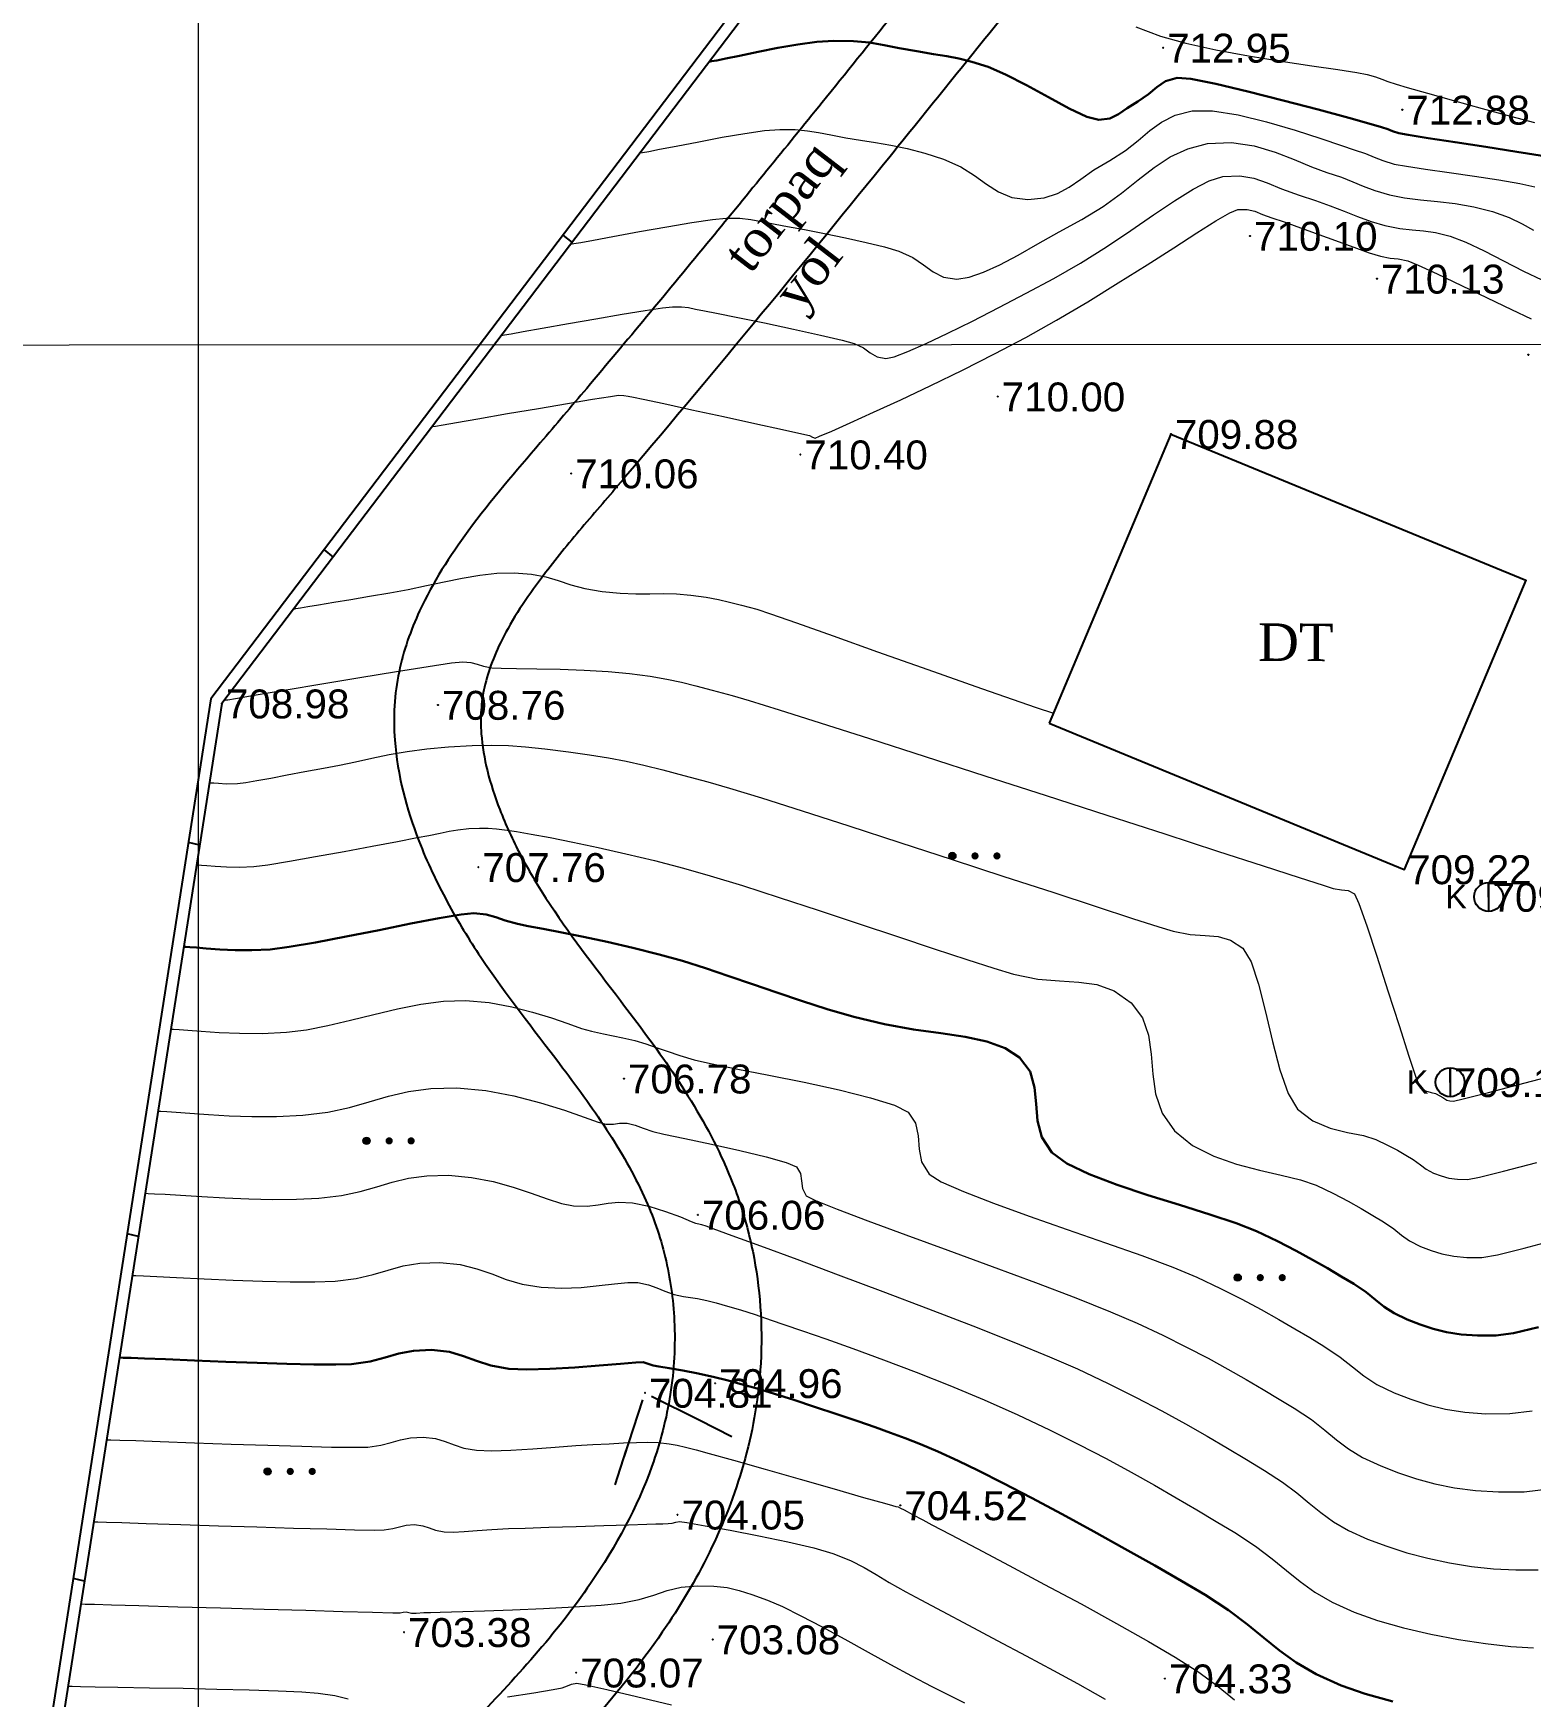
# Model space of a CAD drawing. Header units: feet. Extents: x 3381 to 1374491, y 675186 to 8751562.
# Drawn here: x 686476 to 686527.8, y 4375761.9 to 4375819.4 of the extents above; entities that cross this region are included whole.
import ezdxf
from ezdxf.enums import TextEntityAlignment as Align

# ---------------------------------------------------------------- set-up
doc = ezdxf.new("R2010")
doc.units = ezdxf.units.FT
doc.header["$MEASUREMENT"] = 0
doc.header["$PDMODE"] = 34
doc.header["$PDSIZE"] = 0.01
doc.layers.get('0').update_dxf_attribs({"linetype": 'CONTINUOUS'})
for name, color, linetype in [('0_Point_Height', 2, 'CONTINUOUS'), ('0_Point_Point', 7, 'CONTINUOUS'), ('col bitkisi', 7, 'CONTINUOUS'), ('Lep-Stolb', 7, 'CONTINUOUS'), ('polygon', 5, 'CONTINUOUS'), ('Yazilar', 7, 'CONTINUOUS')]:
    doc.layers.add(name, color=color, linetype=linetype)
for name, color, linetype, lineweight in [('ANA HORIZONTAL', 24, 'CONTINUOUS', 30), ('HORIZANTAL', 24, 'CONTINUOUS', 13), ('km setka', 170, 'CONTINUOUS', 15)]:
    doc.layers.add(name, color=color, linetype=linetype, lineweight=lineweight)
doc.styles.get("Standard").update_dxf_attribs({"font": 'arial.ttf', "height": 2.5})

msp = doc.modelspace()

# ---------------------------------------------------------------- hatches: boundary and pattern name
at = {"layer": 'col bitkisi', "ltscale": 1.5}
h = msp.add_hatch(color=256, dxfattribs=at)
edge = h.paths.add_edge_path()
edge.add_arc((686507.752, 4375790.974), 0.125, 0, 360)
h = msp.add_hatch(color=256, dxfattribs=at)
edge = h.paths.add_edge_path()
edge.add_arc((686508.535, 4375790.974), 0.125, 0, 360)
h = msp.add_hatch(color=256, dxfattribs=at)
edge = h.paths.add_edge_path()
edge.add_arc((686509.294, 4375790.974), 0.125, 0, 360)
h = msp.add_hatch(color=256, dxfattribs=at)
edge = h.paths.add_edge_path()
edge.add_arc((686487.487, 4375781.117), 0.125, 0, 360)
h = msp.add_hatch(color=256, dxfattribs=at)
edge = h.paths.add_edge_path()
edge.add_arc((686488.269, 4375781.117), 0.125, 0, 360)
h = msp.add_hatch(color=256, dxfattribs=at)
edge = h.paths.add_edge_path()
edge.add_arc((686489.028, 4375781.117), 0.125, 0, 360)
h = msp.add_hatch(color=256, dxfattribs=at)
edge = h.paths.add_edge_path()
edge.add_arc((686517.622, 4375776.386), 0.125, 0, 360)
h = msp.add_hatch(color=256, dxfattribs=at)
edge = h.paths.add_edge_path()
edge.add_arc((686518.404, 4375776.386), 0.125, 0, 360)
h = msp.add_hatch(color=256, dxfattribs=at)
edge = h.paths.add_edge_path()
edge.add_arc((686519.163, 4375776.386), 0.125, 0, 360)
h = msp.add_hatch(color=256, dxfattribs=at)
edge = h.paths.add_edge_path()
edge.add_arc((686484.065, 4375769.683), 0.125, 0, 360)
h = msp.add_hatch(color=256, dxfattribs=at)
edge = h.paths.add_edge_path()
edge.add_arc((686484.848, 4375769.683), 0.125, 0, 360)
h = msp.add_hatch(color=256, dxfattribs=at)
edge = h.paths.add_edge_path()
edge.add_arc((686485.607, 4375769.683), 0.125, 0, 360)

# ---------------------------------------------------------------- linework, layer by layer
at = {"linetype": 'Continuous'}
for p, q in [((686518.313, 4375844.106, 716.528), (686482.104, 4375796.406, 708.969)), ((686518.631, 4375843.864, 716.528), (686482.485, 4375796.246, 708.982)), ((686494.279, 4375812.444, -710.059), (686494.594, 4375812.197, -710.059)), ((686515.312, 4375805.567, 709.876), (686511.105, 4375795.566, 709.322)), ((686515.312, 4375805.567, 709.876), (686527.589, 4375800.511, 709.777)), ((686486.016, 4375801.558), (686486.331, 4375801.312)), ((686527.589, 4375800.511, 709.777), (686523.382, 4375790.51, 709.223)), ((686482.104, 4375796.406, 708.969), (686475.713, 4375755.568, 701.811)), ((686482.485, 4375796.246, 708.982), (686476.04, 4375755.076, 701.736)), ((686511.105, 4375795.566, 709.322), (686523.382, 4375790.51, 709.223)), ((686481.718, 4375791.345, -130.678), (686481.327, 4375791.44, -141.271)), ((686479.599, 4375777.81, -100.968), (686479.209, 4375777.906, -111.551)), ((686477.733, 4375765.886, -86.119), (686477.342, 4375765.981, -96.693))]:
    msp.add_line(p, q, dxfattribs=at)
for points, knots in [([(686536.973, 4375842.02), (686533.033, 4375838.257), (686532.504, 4375838.206), (686530.916, 4375838.047), (686529.852, 4375837.93), (686526.901, 4375837.523), (686525.023, 4375837.169), (686522.245, 4375836.291), (686521.294, 4375835.92), (686519.803, 4375835.183), (686519.244, 4375834.866), (686518.083, 4375834.111), (686517.495, 4375833.664), (686516.38, 4375832.715), (686515.851, 4375832.211), (686514.608, 4375830.94), (686513.918, 4375830.153), (686512.808, 4375828.835), (686512.374, 4375828.305), (686511.517, 4375827.259), (686511.092, 4375826.738), (686509.826, 4375825.183), (686508.993, 4375824.155), (686506.514, 4375821.087), (686504.887, 4375819.064), (686501.978, 4375815.469), (686500.701, 4375813.898), (686498.666, 4375811.42), (686497.924, 4375810.522), (686496.491, 4375808.801), (686495.802, 4375807.978), (686494.574, 4375806.524), (686494.04, 4375805.895), (686492.671, 4375804.294), (686491.797, 4375803.289), (686490.366, 4375801.347), (686489.779, 4375800.437), (686489.013, 4375798.784), (686488.765, 4375798.08), (686488.531, 4375796.958), (686488.477, 4375796.565), (686488.429, 4375795.771), (686488.434, 4375795.375), (686488.553, 4375793.775), (686488.869, 4375792.602), (686489.581, 4375790.758), (686489.917, 4375790.051), (686490.643, 4375788.715), (686491.034, 4375788.083), (686492.322, 4375786.161), (686493.27, 4375784.967), (686494.734, 4375783.033), (686495.285, 4375782.282), (686496.286, 4375780.751), (686496.733, 4375779.974), (686497.403, 4375778.504), (686497.645, 4375777.817), (686497.99, 4375776.381), (686498.095, 4375775.64), (686498.173, 4375774.043), (686498.126, 4375773.189), (686497.862, 4375771.509), (686497.646, 4375770.678), (686496.85, 4375768.444), (686496.118, 4375767.091), (686494.646, 4375764.944), (686493.992, 4375764.116), (686492.601, 4375762.508), (686491.862, 4375761.725), (686490.36, 4375760.173), (686489.599, 4375759.404), (686488.276, 4375758.019), (686487.712, 4375757.412), (686486.617, 4375756.159), (686486.089, 4375755.52), (686484.549, 4375753.573), (686483.584, 4375752.236), (686481.885, 4375749.772), (686481.137, 4375748.651), (686479.667, 4375746.382), (686478.949, 4375745.236), (686476.848, 4375741.761), (686475.521, 4375739.398), (686473.126, 4375734.709), (686472.046, 4375732.388), (686470.383, 4375728.364), (686469.746, 4375726.68), (686468.588, 4375723.274), (686468.066, 4375721.557), (686467.052, 4375717.929), (686466.57, 4375716.016), (686465.787, 4375712.724), (686465.471, 4375711.346), (686464.858, 4375708.582), (686464.563, 4375707.194), (686464.138, 4375705.021), (686463.993, 4375704.246), (686463.754, 4375702.846), (686463.659, 4375702.227), (686463.419, 4375700.263), (686463.343, 4375698.919), (686463.346, 4375695.903), (686463.467, 4375694.231), (686463.907, 4375690.939), (686464.223, 4375689.32), (686464.863, 4375686.604), (686465.157, 4375685.496), (686465.722, 4375683.498), (686465.988, 4375682.605), (686466.481, 4375680.991), (686466.707, 4375680.261), (686467.202, 4375678.787), (686467.472, 4375678.047), (686467.927, 4375676.956), (686468.084, 4375676.603), (686468.587, 4375675.549), (686468.948, 4375674.888), (686469.629, 4375673.618), (686469.949, 4375673.009), (686470.347, 4375672.107), (686470.468, 4375671.803), (686470.655, 4375671.249), (686470.726, 4375671.002), (686470.849, 4375670.478), (686470.901, 4375670.205), (686471.035, 4375669.369), (686471.097, 4375668.778), (686468.912, 4375664.364)], [0, 0, 0, 0, 1.504182, 1.504182, 4.512547, 4.512547, 9.897023, 9.897023, 12.795834, 12.795834, 14.604059, 14.604059, 16.662244, 16.662244, 18.72043, 18.72043, 21.69221, 21.69221, 23.690537, 23.690537, 25.688865, 25.688865, 29.68552, 29.68552, 37.678831, 37.678831, 43.858623, 43.858623, 47.338723, 47.338723, 50.479181, 50.479181, 52.843093, 52.843093, 56.452422, 56.452422, 59.343353, 59.343353, 61.301717, 61.301717, 62.310714, 62.310714, 63.319712, 63.319712, 66.426739, 66.426739, 68.50177, 68.50177, 70.576802, 70.576802, 75.092259, 75.092259, 77.984383, 77.984383, 80.876507, 80.876507, 83.368148, 83.368148, 85.859789, 85.859789, 88.693846, 88.693846, 91.527902, 91.527902, 96.504404, 96.504404, 99.813748, 99.813748, 103.123092, 103.123092, 106.359907, 106.359907, 108.778682, 108.778682, 111.197456, 111.197456, 116.035005, 116.035005, 120.025858, 120.025858, 124.016711, 124.016711, 131.998417, 131.998417, 139.538843, 139.538843, 144.840516, 144.840516, 150.142189, 150.142189, 155.992549, 155.992549, 160.212599, 160.212599, 164.43265, 164.43265, 166.77754, 166.77754, 168.584028, 168.584028, 172.423705, 172.423705, 177.221179, 177.221179, 182.018653, 182.018653, 185.384546, 185.384546, 188.140377, 188.140377, 190.397291, 190.397291, 192.654204, 192.654204, 193.73589, 193.73589, 195.899262, 195.899262, 198.062634, 198.062634, 199.190084, 199.190084, 200.13488, 200.13488, 201.079676, 201.079676, 202.923933, 202.923933, 202.923933, 202.923933]), ([(686540.876, 4375835.55), (686533.314, 4375835.27), (686532.784, 4375835.219), (686531.207, 4375835.061), (686530.17, 4375834.946), (686527.369, 4375834.558), (686525.661, 4375834.227), (686523.244, 4375833.459), (686522.436, 4375833.14), (686521.186, 4375832.518), (686520.718, 4375832.25), (686519.569, 4375831.492), (686518.898, 4375830.946), (686517.588, 4375829.722), (686516.951, 4375829.046), (686515.687, 4375827.611), (686515.061, 4375826.851), (686512.914, 4375824.23), (686511.435, 4375822.404), (686508.507, 4375818.779), (686507.058, 4375816.979), (686502.671, 4375811.556), (686499.694, 4375807.914), (686495.975, 4375803.541), (686495.491, 4375802.979), (686494.549, 4375801.869), (686494.093, 4375801.319), (686493.106, 4375800.03), (686492.609, 4375799.295), (686491.922, 4375797.976), (686491.695, 4375797.39), (686491.507, 4375796.55), (686491.468, 4375796.29), (686491.432, 4375795.761), (686491.434, 4375795.485), (686491.518, 4375794.375), (686491.748, 4375793.473), (686492.299, 4375792.047), (686492.544, 4375791.518), (686493.082, 4375790.498), (686493.376, 4375790.003), (686494.459, 4375788.323), (686495.352, 4375787.177), (686496.87, 4375785.185), (686497.483, 4375784.37), (686498.653, 4375782.634), (686499.208, 4375781.716), (686499.955, 4375780.162), (686500.201, 4375779.567), (686500.611, 4375778.332), (686500.772, 4375777.701), (686501.129, 4375775.787), (686501.199, 4375774.481), (686501.028, 4375772.08), (686500.827, 4375770.986), (686500.225, 4375768.875), (686499.824, 4375767.856), (686498.87, 4375765.917), (686498.318, 4375764.996), (686496.938, 4375762.981), (686496.074, 4375761.916), (686494.29, 4375759.91), (686493.369, 4375758.965), (686491.703, 4375757.258), (686490.953, 4375756.492), (686489.777, 4375755.217), (686489.332, 4375754.713), (686488.46, 4375753.678), (686488.034, 4375753.149), (686486.779, 4375751.533), (686485.975, 4375750.416), (686484.448, 4375748.207), (686483.721, 4375747.12), (686482.3, 4375744.931), (686481.605, 4375743.826), (686479.576, 4375740.483), (686478.296, 4375738.215), (686475.919, 4375733.599), (686474.822, 4375731.252), (686473.168, 4375727.249), (686472.552, 4375725.615), (686471.429, 4375722.307), (686470.92, 4375720.63), (686469.923, 4375717.048), (686469.443, 4375715.138), (686468.672, 4375711.885), (686468.366, 4375710.545), (686467.774, 4375707.872), (686467.491, 4375706.537), (686467.076, 4375704.411), (686466.927, 4375703.616), (686466.694, 4375702.228), (686466.605, 4375701.631), (686466.467, 4375700.437), (686466.418, 4375699.837), (686466.323, 4375698.028), (686466.332, 4375696.813), (686466.521, 4375693.68), (686466.802, 4375691.771), (686467.592, 4375687.964), (686468.099, 4375686.065), (686468.845, 4375683.524), (686469.039, 4375682.883), (686469.432, 4375681.605), (686469.629, 4375680.976), (686470.024, 4375679.814), (686470.219, 4375679.277), (686470.571, 4375678.404), (686470.719, 4375678.059), (686471.001, 4375677.452), (686471.132, 4375677.186), (686471.412, 4375676.642), (686471.559, 4375676.367), (686472.01, 4375675.526), (686472.325, 4375674.947), (686472.85, 4375673.875), (686473.067, 4375673.395), (686473.387, 4375672.552), (686473.504, 4375672.199), (686473.701, 4375671.48), (686473.779, 4375671.123), (686473.974, 4375670.064), (686474.05, 4375669.376), (686474.129, 4375668.634), (686474.137, 4375668.553), (686475.871, 4375664.241)], [0, 0, 0, 0, 1.519576, 1.519576, 4.558728, 4.558728, 9.930594, 9.930594, 12.837598, 12.837598, 14.698947, 14.698947, 17.596272, 17.596272, 20.493598, 20.493598, 23.430765, 23.430765, 30.540606, 30.540606, 37.650448, 37.650448, 51.870131, 51.870131, 53.943342, 53.943342, 56.016553, 56.016553, 58.839775, 58.839775, 61.186701, 61.186701, 62.257023, 62.257023, 63.327345, 63.327345, 66.426341, 66.426341, 68.26825, 68.26825, 70.110159, 70.110159, 74.62153, 74.62153, 77.595, 77.595, 80.568471, 80.568471, 82.304355, 82.304355, 84.04024, 84.04024, 87.512009, 87.512009, 90.504027, 90.504027, 93.496045, 93.496045, 96.488063, 96.488063, 100.372173, 100.372173, 104.256283, 104.256283, 107.517701, 107.517701, 109.618427, 109.618427, 111.719153, 111.719153, 115.920605, 115.920605, 119.858792, 119.858792, 123.796978, 123.796978, 131.673352, 131.673352, 139.553481, 139.553481, 144.894421, 144.894421, 150.235361, 150.235361, 156.190392, 156.190392, 160.321983, 160.321983, 164.453574, 164.453574, 166.899961, 166.899961, 168.797126, 168.797126, 170.694291, 170.694291, 174.488621, 174.488621, 180.488906, 180.488906, 186.48919, 186.48919, 188.508696, 188.508696, 190.528201, 190.528201, 192.322947, 192.322947, 193.52533, 193.52533, 194.478712, 194.478712, 195.432094, 195.432094, 197.338858, 197.338858, 198.784376, 198.784376, 199.759029, 199.759029, 200.733681, 200.733681, 202.682985, 202.682985, 202.923933, 202.923933, 202.923933, 202.923933])]:
    msp.add_open_spline(points, degree=3, knots=knots, dxfattribs=at)
at = {"layer": '0_Point_Point'}
for p in [(686515.045, 4375818.93, 712.954), (686523.317, 4375816.786, 712.882), (686518.051, 4375812.421, 710.101), (686522.441, 4375810.94, 710.135), (686527.679, 4375808.313, 710.075), (686509.323, 4375806.865, 710), (686515.312, 4375805.567, 709.876), (686502.495, 4375804.86, 710.397), (686494.565, 4375804.205, 710.059), (686527.589, 4375800.511, 709.777), (686482.485, 4375796.246, 708.982), (686489.958, 4375796.198, 708.757), (686491.355, 4375790.586, 707.764), (686523.382, 4375790.51, 709.223), (686526.301, 4375789.557, 709.337), (686496.394, 4375783.271, 706.78), (686524.97, 4375783.146, 709.122), (686498.95, 4375778.559, 706.059), (686499.546, 4375772.734, 704.96), (686497.121, 4375772.401, 704.808), (686498.244, 4375768.187, 704.053), (686505.95, 4375768.51, 704.516), (686488.785, 4375764.123, 703.384), (686499.463, 4375763.87, 703.081), (686494.74, 4375762.723, 703.067), (686515.106, 4375762.519, 704.327)]:
    msp.add_point(p, dxfattribs=at)
at = {"layer": 'ANA HORIZONTAL', "color": 16, "lineweight": 30, "elevation": 712.5}
msp.add_lwpolyline([(686499.337, 4375818.446), (686499.422, 4375818.461), (686499.607, 4375818.495), (686499.918, 4375818.557), (686500.387, 4375818.655), (686501.035, 4375818.79), (686501.718, 4375818.925), (686502.404, 4375819.043), (686503.058, 4375819.13), (686503.647, 4375819.17), (686504.327, 4375819.161), (686504.888, 4375819.109), (686505.395, 4375819.025), (686505.916, 4375818.921), (686506.517, 4375818.808), (686507.097, 4375818.714), (686507.56, 4375818.641), (686507.98, 4375818.562), (686508.43, 4375818.447), (686508.986, 4375818.27), (686509.594, 4375818.009), (686510.314, 4375817.633), (686511.072, 4375817.216), (686511.792, 4375816.828), (686512.399, 4375816.543), (686512.817, 4375816.432), (686513.198, 4375816.488), (686513.497, 4375816.636), (686513.793, 4375816.843), (686514.166, 4375817.076), (686514.534, 4375817.322), (686514.822, 4375817.566), (686515.122, 4375817.769), (686515.524, 4375817.894), (686516.001, 4375817.853), (686516.862, 4375817.681), (686517.972, 4375817.419), (686519.199, 4375817.108), (686520.408, 4375816.789), (686521.465, 4375816.501), (686522.239, 4375816.287), (686522.594, 4375816.187), (686522.81, 4375816.111), (686522.978, 4375816.042), (686523.196, 4375815.973), (686523.52, 4375815.916), (686524.208, 4375815.807), (686525.143, 4375815.662), (686526.205, 4375815.498), (686527.276, 4375815.331), (686528.238, 4375815.176)], dxfattribs=at)
at = {"layer": 'ANA HORIZONTAL', "color": 32, "lineweight": 30}
for points, elevation in [([(686481.167, 4375787.826), (686481.235, 4375787.824), (686481.376, 4375787.816), (686481.606, 4375787.801), (686481.944, 4375787.774), (686482.415, 4375787.741), (686482.942, 4375787.716), (686483.521, 4375787.713), (686484.153, 4375787.742), (686484.806, 4375787.825), (686485.715, 4375787.981), (686486.784, 4375788.186), (686487.918, 4375788.411), (686489.022, 4375788.631), (686490, 4375788.819), (686490.758, 4375788.948), (686491.201, 4375788.991), (686491.626, 4375788.946), (686491.955, 4375788.857), (686492.284, 4375788.743), (686492.707, 4375788.624), (686493.078, 4375788.547), (686493.597, 4375788.448), (686494.242, 4375788.325), (686494.989, 4375788.177), (686495.815, 4375788.002), (686496.696, 4375787.8), (686497.609, 4375787.569), (686498.412, 4375787.34), (686499.214, 4375787.088), (686500.021, 4375786.819), (686500.84, 4375786.538), (686501.675, 4375786.251), (686502.535, 4375785.962), (686503.424, 4375785.678), (686504.348, 4375785.405), (686505.407, 4375785.151), (686506.412, 4375784.975), (686507.347, 4375784.841), (686508.198, 4375784.713), (686508.947, 4375784.555), (686509.579, 4375784.33), (686510.078, 4375784.002), (686510.439, 4375783.512), (686510.594, 4375782.969), (686510.646, 4375782.395), (686510.695, 4375781.813), (686510.843, 4375781.246), (686511.192, 4375780.717), (686511.71, 4375780.34), (686512.489, 4375779.967), (686513.451, 4375779.6), (686514.517, 4375779.244), (686515.611, 4375778.901), (686516.653, 4375778.576), (686517.566, 4375778.272), (686518.273, 4375777.992), (686518.997, 4375777.646), (686519.64, 4375777.317), (686520.213, 4375777.005), (686520.728, 4375776.71), (686521.198, 4375776.431), (686521.634, 4375776.169), (686522.065, 4375775.879), (686522.393, 4375775.618), (686522.69, 4375775.378), (686523.03, 4375775.153), (686523.486, 4375774.934), (686523.931, 4375774.765), (686524.38, 4375774.62), (686524.849, 4375774.504), (686525.356, 4375774.423), (686525.918, 4375774.381), (686526.552, 4375774.383), (686527.159, 4375774.47), (686528.027, 4375774.675)], 707.5), ([(686478.944, 4375773.621), (686479.067, 4375773.618), (686479.341, 4375773.609), (686479.811, 4375773.591), (686480.532, 4375773.562), (686481.54, 4375773.521), (686482.615, 4375773.477), (686483.698, 4375773.436), (686484.732, 4375773.403), (686485.66, 4375773.382), (686486.424, 4375773.378), (686486.967, 4375773.396), (686487.615, 4375773.486), (686488.131, 4375773.619), (686488.6, 4375773.757), (686489.106, 4375773.859), (686489.734, 4375773.887), (686490.355, 4375773.815), (686490.844, 4375773.674), (686491.29, 4375773.503), (686491.781, 4375773.343), (686492.406, 4375773.235), (686493.034, 4375773.212), (686493.825, 4375773.233), (686494.689, 4375773.282), (686495.534, 4375773.344), (686496.27, 4375773.404), (686496.806, 4375773.448), (686497.051, 4375773.46), (686497.227, 4375773.41), (686497.402, 4375773.346), (686497.595, 4375773.311), (686497.95, 4375773.254), (686498.422, 4375773.174), (686498.962, 4375773.072), (686499.525, 4375772.946), (686499.955, 4375772.837), (686500.446, 4375772.703), (686500.996, 4375772.546), (686501.604, 4375772.363), (686502.268, 4375772.156), (686502.985, 4375771.922), (686503.755, 4375771.662), (686504.476, 4375771.416), (686505.081, 4375771.209), (686505.615, 4375771.022), (686506.123, 4375770.833), (686506.651, 4375770.621), (686507.245, 4375770.367), (686507.949, 4375770.048), (686508.648, 4375769.712), (686509.509, 4375769.276), (686510.49, 4375768.764), (686511.548, 4375768.199), (686512.64, 4375767.605), (686513.723, 4375767.006), (686514.755, 4375766.425), (686515.692, 4375765.887), (686516.491, 4375765.414), (686517.309, 4375764.881), (686517.965, 4375764.387), (686518.528, 4375763.925), (686519.065, 4375763.49), (686519.644, 4375763.075), (686520.332, 4375762.673), (686521.199, 4375762.278), (686522.033, 4375761.986), (686522.984, 4375761.726)], 705)]:
    msp.add_lwpolyline(points, dxfattribs=dict(at, elevation=elevation))
at = {"layer": 'col bitkisi', "lineweight": 13, "ltscale": 1.5}
for centre in [(686507.752, 4375790.974), (686487.487, 4375781.117), (686517.622, 4375776.386), (686484.065, 4375769.683)]:
    msp.add_circle(centre, 0.125, dxfattribs=at)
at = {"layer": 'HORIZANTAL', "color": 16, "linetype": 'Continuous', "lineweight": 20, "elevation": 713}
msp.add_lwpolyline([(686514.096, 4375819.653), (686514.952, 4375819.337), (686515.83, 4375819.092), (686516.871, 4375818.863), (686517.997, 4375818.654), (686519.126, 4375818.467), (686520.181, 4375818.305), (686521.081, 4375818.173), (686521.748, 4375818.073), (686522.101, 4375818.01), (686522.386, 4375817.925), (686522.604, 4375817.845), (686522.821, 4375817.762), (686523.103, 4375817.667), (686523.489, 4375817.554), (686524.189, 4375817.355), (686525.09, 4375817.102), (686526.082, 4375816.827), (686527.054, 4375816.564), (686527.894, 4375816.344)], dxfattribs=at)
at = {"layer": 'HORIZANTAL', "color": 32, "linetype": 'Continuous', "lineweight": 13}
for points, elevation in [([(686496.942, 4375815.291), (686497.038, 4375815.307), (686497.253, 4375815.346), (686497.626, 4375815.417), (686498.196, 4375815.528), (686498.982, 4375815.681), (686499.794, 4375815.833), (686500.572, 4375815.966), (686501.256, 4375816.063), (686501.786, 4375816.105), (686502.315, 4375816.099), (686502.737, 4375816.062), (686503.122, 4375815.999), (686503.542, 4375815.915), (686504.069, 4375815.817), (686504.574, 4375815.735), (686505.09, 4375815.653), (686505.626, 4375815.559), (686506.191, 4375815.441), (686506.794, 4375815.286), (686507.443, 4375815.082), (686508.041, 4375814.817), (686508.521, 4375814.513), (686508.938, 4375814.208), (686509.347, 4375813.942), (686509.804, 4375813.753), (686510.363, 4375813.681), (686510.925, 4375813.735), (686511.385, 4375813.884), (686511.792, 4375814.109), (686512.197, 4375814.389), (686512.649, 4375814.704), (686513.198, 4375815.034), (686513.741, 4375815.376), (686514.182, 4375815.727), (686514.577, 4375816.063), (686514.982, 4375816.362), (686515.455, 4375816.6), (686516.051, 4375816.754), (686516.754, 4375816.754), (686517.642, 4375816.609), (686518.624, 4375816.368), (686519.607, 4375816.078), (686520.5, 4375815.788), (686521.211, 4375815.546), (686521.647, 4375815.402), (686522.04, 4375815.269), (686522.34, 4375815.146), (686522.641, 4375815.028), (686523.036, 4375814.909), (686523.458, 4375814.829), (686524.12, 4375814.729), (686524.935, 4375814.615), (686525.81, 4375814.492), (686526.655, 4375814.365), (686527.382, 4375814.238), (686527.898, 4375814.116)], 712), ([(686494.547, 4375812.136), (686494.655, 4375812.154), (686494.9, 4375812.197), (686495.334, 4375812.276), (686496.004, 4375812.4), (686496.929, 4375812.571), (686497.87, 4375812.74), (686498.741, 4375812.889), (686499.455, 4375812.995), (686499.926, 4375813.039), (686500.403, 4375813.031), (686500.775, 4375812.986), (686501.147, 4375812.915), (686501.621, 4375812.826), (686502.044, 4375812.751), (686502.633, 4375812.641), (686503.326, 4375812.506), (686504.06, 4375812.354), (686504.775, 4375812.196), (686505.409, 4375812.039), (686505.9, 4375811.894), (686506.38, 4375811.671), (686506.751, 4375811.417), (686507.084, 4375811.177), (686507.447, 4375810.999), (686507.909, 4375810.93), (686508.331, 4375810.991), (686508.829, 4375811.162), (686509.396, 4375811.424), (686510.025, 4375811.757), (686510.711, 4375812.143), (686511.448, 4375812.56), (686512.229, 4375812.992), (686512.968, 4375813.44), (686513.607, 4375813.905), (686514.183, 4375814.362), (686514.732, 4375814.787), (686515.289, 4375815.153), (686515.893, 4375815.437), (686516.577, 4375815.613), (686517.413, 4375815.651), (686518.194, 4375815.537), (686518.917, 4375815.324), (686519.578, 4375815.064), (686520.174, 4375814.811), (686520.701, 4375814.617), (686521.209, 4375814.449), (686521.606, 4375814.292), (686521.966, 4375814.143), (686522.365, 4375813.995), (686522.877, 4375813.845), (686523.393, 4375813.742), (686523.948, 4375813.672), (686524.535, 4375813.611), (686525.15, 4375813.538), (686525.785, 4375813.43), (686526.435, 4375813.265), (686527.009, 4375813.057), (686527.461, 4375812.84), (686527.851, 4375812.618)], 711.5), ([(686492.152, 4375808.981), (686492.256, 4375808.998), (686492.492, 4375809.039), (686492.91, 4375809.112), (686493.561, 4375809.227), (686494.471, 4375809.389), (686495.418, 4375809.556), (686496.326, 4375809.713), (686497.12, 4375809.846), (686497.725, 4375809.938), (686498.066, 4375809.974), (686498.377, 4375809.968), (686498.62, 4375809.94), (686498.863, 4375809.893), (686499.173, 4375809.835), (686499.587, 4375809.755), (686500.325, 4375809.605), (686501.258, 4375809.41), (686502.256, 4375809.197), (686503.192, 4375808.991), (686503.935, 4375808.819), (686504.356, 4375808.705), (686504.674, 4375808.549), (686504.913, 4375808.377), (686505.149, 4375808.236), (686505.455, 4375808.178), (686505.742, 4375808.242), (686506.215, 4375808.421), (686506.844, 4375808.698), (686507.599, 4375809.057), (686508.448, 4375809.478), (686509.362, 4375809.946), (686510.31, 4375810.442), (686511.261, 4375810.95), (686512.187, 4375811.482), (686513.078, 4375812.047), (686513.922, 4375812.614), (686514.709, 4375813.154), (686515.431, 4375813.639), (686516.078, 4375814.04), (686516.639, 4375814.327), (686517.104, 4375814.472), (686517.693, 4375814.504), (686518.181, 4375814.42), (686518.639, 4375814.255), (686519.14, 4375814.047), (686519.754, 4375813.832), (686520.308, 4375813.652), (686520.82, 4375813.463), (686521.303, 4375813.272), (686521.772, 4375813.089), (686522.238, 4375812.922), (686522.717, 4375812.781), (686523.235, 4375812.675), (686523.657, 4375812.628), (686524.046, 4375812.598), (686524.463, 4375812.541), (686524.972, 4375812.413), (686525.512, 4375812.205), (686526.143, 4375811.905), (686526.821, 4375811.558), (686527.504, 4375811.207), (686528.147, 4375810.897)], 711), ([(686489.757, 4375805.825), (686489.87, 4375805.844), (686490.132, 4375805.889), (686490.601, 4375805.969), (686491.336, 4375806.095), (686492.366, 4375806.273), (686493.432, 4375806.456), (686494.442, 4375806.627), (686495.303, 4375806.771), (686495.922, 4375806.871), (686496.206, 4375806.909), (686496.392, 4375806.903), (686496.54, 4375806.879), (686496.725, 4375806.843), (686497.05, 4375806.776), (686497.765, 4375806.622), (686498.737, 4375806.411), (686499.834, 4375806.173), (686500.923, 4375805.935), (686501.871, 4375805.727), (686502.546, 4375805.578), (686502.813, 4375805.517), (686502.908, 4375805.465), (686503.001, 4375805.427), (686503.161, 4375805.49), (686503.579, 4375805.67), (686504.213, 4375805.952), (686505.024, 4375806.319), (686505.971, 4375806.757), (686507.011, 4375807.25), (686508.106, 4375807.783), (686509.213, 4375808.341), (686510.292, 4375808.907), (686511.358, 4375809.504), (686512.434, 4375810.142), (686513.488, 4375810.793), (686514.489, 4375811.426), (686515.407, 4375812.015), (686516.211, 4375812.528), (686516.87, 4375812.938), (686517.354, 4375813.216), (686517.631, 4375813.332), (686517.95, 4375813.341), (686518.21, 4375813.275), (686518.475, 4375813.167), (686518.807, 4375813.047), (686519.235, 4375812.903), (686519.916, 4375812.658), (686520.72, 4375812.365), (686521.516, 4375812.075), (686522.172, 4375811.842), (686522.558, 4375811.717), (686522.898, 4375811.657), (686523.174, 4375811.634), (686523.509, 4375811.562), (686523.87, 4375811.411), (686524.526, 4375811.105), (686525.361, 4375810.706), (686526.257, 4375810.275), (686527.099, 4375809.872), (686527.77, 4375809.559)], 710.5), ([(686484.967, 4375799.515), (686485.042, 4375799.528), (686485.2, 4375799.554), (686485.455, 4375799.597), (686485.83, 4375799.661), (686486.354, 4375799.75), (686486.94, 4375799.849), (686487.587, 4375799.957), (686488.296, 4375800.074), (686488.928, 4375800.191), (686489.555, 4375800.324), (686490.177, 4375800.46), (686490.793, 4375800.585), (686491.4, 4375800.687), (686491.999, 4375800.752), (686492.588, 4375800.767), (686493.193, 4375800.72), (686493.684, 4375800.623), (686494.119, 4375800.496), (686494.552, 4375800.357), (686495.04, 4375800.227), (686495.638, 4375800.123), (686496.261, 4375800.064), (686496.803, 4375800.044), (686497.29, 4375800.046), (686497.75, 4375800.05), (686498.211, 4375800.04), (686498.7, 4375799.997), (686499.235, 4375799.922), (686499.658, 4375799.845), (686500.042, 4375799.757), (686500.459, 4375799.648), (686500.982, 4375799.506), (686501.456, 4375799.352), (686502.364, 4375799.034), (686503.626, 4375798.584), (686505.164, 4375798.035), (686506.9, 4375797.418), (686508.755, 4375796.766), (686510.649, 4375796.11), (686511.249, 4375795.907)], 709.5), ([(686482.572, 4375796.36), (686482.577, 4375796.361), (686482.597, 4375796.364), (686482.641, 4375796.372), (686482.687, 4375796.379), (686482.956, 4375796.425), (686483.67, 4375796.547), (686484.705, 4375796.723), (686485.939, 4375796.932), (686487.25, 4375797.15), (686488.517, 4375797.358), (686489.615, 4375797.532), (686490.423, 4375797.65), (686490.818, 4375797.693), (686491.099, 4375797.663), (686491.316, 4375797.604), (686491.534, 4375797.537), (686491.816, 4375797.482), (686492.138, 4375797.464), (686492.678, 4375797.454), (686493.379, 4375797.445), (686494.179, 4375797.431), (686495.02, 4375797.404), (686495.842, 4375797.359), (686496.585, 4375797.287), (686497.294, 4375797.189), (686497.869, 4375797.091), (686498.376, 4375796.985), (686498.88, 4375796.86), (686499.446, 4375796.709), (686500.139, 4375796.522), (686500.725, 4375796.349), (686501.763, 4375796.026), (686503.176, 4375795.579), (686504.883, 4375795.033), (686506.807, 4375794.415), (686508.869, 4375793.75), (686510.991, 4375793.064), (686513.094, 4375792.383), (686515.099, 4375791.733), (686516.929, 4375791.14), (686518.505, 4375790.629), (686519.747, 4375790.226), (686520.578, 4375789.958), (686520.919, 4375789.849), (686521.207, 4375789.806), (686521.443, 4375789.784), (686521.661, 4375789.668), (686521.815, 4375789.329), (686522.086, 4375788.559), (686522.434, 4375787.502), (686522.82, 4375786.302), (686523.203, 4375785.105), (686523.543, 4375784.053), (686523.8, 4375783.291), (686523.934, 4375782.964), (686524.121, 4375782.847), (686524.32, 4375782.795), (686524.467, 4375782.759), (686524.619, 4375782.68), (686524.72, 4375782.621), (686524.788, 4375782.573), (686524.859, 4375782.529), (686524.96, 4375782.502), (686525.089, 4375782.487), (686525.423, 4375782.57), (686526.293, 4375782.795), (686527.566, 4375783.125), (686529.107, 4375783.526)], 709), ([(686482.057, 4375793.508), (686482.101, 4375793.506), (686482.199, 4375793.499), (686482.369, 4375793.486), (686482.634, 4375793.472), (686483.028, 4375793.48), (686483.305, 4375793.514), (686483.695, 4375793.58), (686484.178, 4375793.669), (686484.735, 4375793.775), (686485.348, 4375793.89), (686485.996, 4375794.006), (686486.554, 4375794.113), (686487.109, 4375794.233), (686487.675, 4375794.357), (686488.265, 4375794.478), (686488.893, 4375794.588), (686489.574, 4375794.68), (686490.32, 4375794.746), (686491.136, 4375794.79), (686491.804, 4375794.806), (686492.398, 4375794.792), (686492.99, 4375794.749), (686493.656, 4375794.677), (686494.469, 4375794.576), (686495.2, 4375794.475), (686495.853, 4375794.368), (686496.468, 4375794.248), (686497.082, 4375794.111), (686497.733, 4375793.95), (686498.458, 4375793.761), (686499.296, 4375793.537), (686500.037, 4375793.323), (686501.149, 4375792.979), (686502.555, 4375792.533), (686504.175, 4375792.012), (686505.93, 4375791.443), (686507.742, 4375790.853), (686509.532, 4375790.268), (686511.222, 4375789.715), (686512.731, 4375789.222), (686513.983, 4375788.815), (686514.897, 4375788.522), (686515.395, 4375788.368), (686515.983, 4375788.254), (686516.494, 4375788.219), (686516.951, 4375788.182), (686517.378, 4375788.062), (686517.8, 4375787.779), (686518.085, 4375787.31), (686518.343, 4375786.539), (686518.585, 4375785.582), (686518.827, 4375784.554), (686519.082, 4375783.573), (686519.364, 4375782.754), (686519.687, 4375782.215), (686520.224, 4375781.808), (686520.823, 4375781.561), (686521.425, 4375781.412), (686521.971, 4375781.302), (686522.402, 4375781.17), (686522.807, 4375780.973), (686523.146, 4375780.791), (686523.436, 4375780.624), (686523.691, 4375780.471), (686523.943, 4375780.292), (686524.136, 4375780.138), (686524.401, 4375779.997), (686524.657, 4375779.903), (686524.924, 4375779.832), (686525.223, 4375779.791), (686525.577, 4375779.786), (686525.982, 4375779.866), (686526.815, 4375780.072), (686527.967, 4375780.374)], 708.5), ([(686481.612, 4375790.667), (686481.666, 4375790.665), (686481.78, 4375790.659), (686481.967, 4375790.645), (686482.247, 4375790.623), (686482.644, 4375790.599), (686483.092, 4375790.591), (686483.591, 4375790.611), (686484.076, 4375790.671), (686484.817, 4375790.791), (686485.725, 4375790.95), (686486.71, 4375791.131), (686487.683, 4375791.314), (686488.555, 4375791.479), (686489.236, 4375791.609), (686489.637, 4375791.683), (686490.031, 4375791.76), (686490.341, 4375791.827), (686490.646, 4375791.882), (686491.023, 4375791.92), (686491.397, 4375791.938), (686491.69, 4375791.935), (686491.982, 4375791.911), (686492.354, 4375791.866), (686492.674, 4375791.817), (686493.178, 4375791.73), (686493.836, 4375791.606), (686494.62, 4375791.45), (686495.502, 4375791.263), (686496.454, 4375791.049), (686497.447, 4375790.812), (686498.452, 4375790.553), (686499.373, 4375790.29), (686500.495, 4375789.946), (686501.76, 4375789.541), (686503.112, 4375789.099), (686504.494, 4375788.641), (686505.85, 4375788.189), (686507.122, 4375787.766), (686508.254, 4375787.393), (686509.19, 4375787.092), (686509.872, 4375786.886), (686510.71, 4375786.714), (686511.454, 4375786.648), (686512.125, 4375786.612), (686512.748, 4375786.526), (686513.344, 4375786.312), (686513.939, 4375785.891), (686514.332, 4375785.37), (686514.534, 4375784.769), (686514.624, 4375784.113), (686514.681, 4375783.43), (686514.783, 4375782.743), (686515.009, 4375782.08), (686515.439, 4375781.466), (686516.064, 4375780.961), (686516.793, 4375780.586), (686517.578, 4375780.31), (686518.372, 4375780.102), (686519.128, 4375779.932), (686519.799, 4375779.769), (686520.337, 4375779.581), (686520.932, 4375779.295), (686521.447, 4375779.026), (686521.898, 4375778.775), (686522.298, 4375778.539), (686522.662, 4375778.32), (686523.022, 4375778.073), (686523.29, 4375777.854), (686523.564, 4375777.655), (686523.944, 4375777.466), (686524.313, 4375777.327), (686524.689, 4375777.214), (686525.093, 4375777.132), (686525.545, 4375777.087), (686526.064, 4375777.084), (686526.607, 4375777.176), (686527.537, 4375777.404), (686528.738, 4375777.726)], 708), ([(686480.723, 4375784.985), (686480.813, 4375784.982), (686481.002, 4375784.972), (686481.309, 4375784.951), (686481.761, 4375784.916), (686482.392, 4375784.871), (686483.096, 4375784.839), (686483.871, 4375784.834), (686484.716, 4375784.873), (686485.407, 4375784.96), (686486.152, 4375785.108), (686486.934, 4375785.294), (686487.741, 4375785.494), (686488.556, 4375785.685), (686489.365, 4375785.843), (686490.154, 4375785.946), (686490.907, 4375785.97), (686491.728, 4375785.9), (686492.508, 4375785.759), (686493.233, 4375785.573), (686493.887, 4375785.37), (686494.454, 4375785.173), (686494.92, 4375785.01), (686495.268, 4375784.907), (686495.689, 4375784.817), (686496.019, 4375784.754), (686496.348, 4375784.687), (686496.766, 4375784.584), (686497.143, 4375784.473), (686497.508, 4375784.351), (686497.89, 4375784.218), (686498.319, 4375784.075), (686498.825, 4375783.923), (686499.381, 4375783.795), (686500.278, 4375783.614), (686501.398, 4375783.393), (686502.623, 4375783.144), (686503.836, 4375782.879), (686504.917, 4375782.611), (686505.75, 4375782.352), (686506.217, 4375782.114), (686506.481, 4375781.725), (686506.572, 4375781.29), (686506.603, 4375780.836), (686506.689, 4375780.387), (686506.944, 4375779.968), (686507.362, 4375779.704), (686508.136, 4375779.361), (686509.179, 4375778.959), (686510.404, 4375778.517), (686511.724, 4375778.056), (686513.052, 4375777.594), (686514.3, 4375777.152), (686515.381, 4375776.749), (686516.208, 4375776.403), (686517.027, 4375776.014), (686517.766, 4375775.641), (686518.435, 4375775.285), (686519.044, 4375774.944), (686519.602, 4375774.62), (686520.119, 4375774.311), (686520.605, 4375774.018), (686521.169, 4375773.639), (686521.598, 4375773.298), (686521.987, 4375772.984), (686522.432, 4375772.689), (686523.029, 4375772.403), (686523.611, 4375772.181), (686524.198, 4375771.991), (686524.812, 4375771.841), (686525.475, 4375771.735), (686526.21, 4375771.679), (686527.039, 4375771.681), (686527.805, 4375771.781)], 707), ([(686480.278, 4375782.144), (686480.374, 4375782.141), (686480.576, 4375782.131), (686480.899, 4375782.11), (686481.369, 4375782.074), (686482.018, 4375782.025), (686482.735, 4375781.981), (686483.518, 4375781.955), (686484.366, 4375781.959), (686485.279, 4375782.004), (686486.147, 4375782.111), (686486.897, 4375782.275), (686487.578, 4375782.467), (686488.241, 4375782.659), (686488.934, 4375782.823), (686489.709, 4375782.929), (686490.614, 4375782.949), (686491.608, 4375782.858), (686492.587, 4375782.673), (686493.508, 4375782.433), (686494.33, 4375782.177), (686495.009, 4375781.942), (686495.502, 4375781.768), (686495.767, 4375781.692), (686496.028, 4375781.697), (686496.239, 4375781.73), (686496.498, 4375781.728), (686496.78, 4375781.66), (686497.05, 4375781.556), (686497.387, 4375781.441), (686497.772, 4375781.353), (686498.493, 4375781.2), (686499.414, 4375781.003), (686500.398, 4375780.785), (686501.307, 4375780.568), (686502.006, 4375780.374), (686502.356, 4375780.225), (686502.496, 4375779.993), (686502.53, 4375779.733), (686502.562, 4375779.467), (686502.697, 4375779.22), (686503.022, 4375779.052), (686503.762, 4375778.753), (686504.83, 4375778.349), (686506.137, 4375777.866), (686507.598, 4375777.332), (686509.125, 4375776.772), (686510.63, 4375776.214), (686512.026, 4375775.684), (686513.226, 4375775.208), (686514.143, 4375774.815), (686515.035, 4375774.392), (686515.849, 4375773.986), (686516.595, 4375773.595), (686517.28, 4375773.22), (686517.913, 4375772.859), (686518.501, 4375772.514), (686519.053, 4375772.183), (686519.577, 4375771.867), (686520.172, 4375771.474), (686520.638, 4375771.113), (686521.042, 4375770.78), (686521.454, 4375770.466), (686521.94, 4375770.165), (686522.571, 4375769.872), (686523.188, 4375769.634), (686523.806, 4375769.425), (686524.443, 4375769.25), (686525.117, 4375769.113), (686525.843, 4375769.019), (686526.641, 4375768.973), (686527.526, 4375768.98), (686528.475, 4375769.096)], 706.5), ([(686479.833, 4375779.303), (686479.936, 4375779.3), (686480.155, 4375779.291), (686480.517, 4375779.272), (686481.053, 4375779.24), (686481.792, 4375779.194), (686482.586, 4375779.149), (686483.411, 4375779.113), (686484.245, 4375779.093), (686485.063, 4375779.098), (686485.841, 4375779.135), (686486.619, 4375779.228), (686487.267, 4375779.367), (686487.837, 4375779.529), (686488.377, 4375779.689), (686488.937, 4375779.824), (686489.569, 4375779.912), (686490.32, 4375779.929), (686491.122, 4375779.855), (686491.868, 4375779.707), (686492.555, 4375779.514), (686493.179, 4375779.305), (686493.738, 4375779.109), (686494.228, 4375778.955), (686494.647, 4375778.873), (686495.116, 4375778.862), (686495.494, 4375778.905), (686495.841, 4375778.963), (686496.217, 4375778.998), (686496.682, 4375778.972), (686497.246, 4375778.854), (686497.826, 4375778.675), (686498.342, 4375778.485), (686498.715, 4375778.333), (686498.864, 4375778.269), (686498.923, 4375778.258), (686498.982, 4375778.247), (686499.079, 4375778.219), (686499.218, 4375778.175), (686499.468, 4375778.085), (686500.127, 4375777.845), (686501.119, 4375777.482), (686502.369, 4375777.021), (686503.804, 4375776.488), (686505.347, 4375775.909), (686506.925, 4375775.31), (686508.462, 4375774.716), (686509.883, 4375774.154), (686511.113, 4375773.648), (686512.079, 4375773.226), (686513.14, 4375772.723), (686514.11, 4375772.239), (686514.998, 4375771.774), (686515.813, 4375771.327), (686516.567, 4375770.897), (686517.267, 4375770.486), (686517.924, 4375770.093), (686518.548, 4375769.716), (686519.167, 4375769.312), (686519.665, 4375768.938), (686520.091, 4375768.588), (686520.497, 4375768.259), (686520.936, 4375767.944), (686521.458, 4375767.64), (686522.114, 4375767.34), (686522.779, 4375767.092), (686523.477, 4375766.87), (686524.202, 4375766.679), (686524.946, 4375766.52), (686525.706, 4375766.398), (686526.474, 4375766.315), (686527.245, 4375766.274), (686528.014, 4375766.278)], 706), ([(686479.388, 4375776.462), (686479.509, 4375776.459), (686479.775, 4375776.449), (686480.228, 4375776.429), (686480.914, 4375776.396), (686481.865, 4375776.349), (686482.873, 4375776.303), (686483.883, 4375776.264), (686484.843, 4375776.24), (686485.701, 4375776.238), (686486.404, 4375776.265), (686487.127, 4375776.358), (686487.716, 4375776.496), (686488.237, 4375776.65), (686488.753, 4375776.79), (686489.328, 4375776.886), (686490.027, 4375776.908), (686490.728, 4375776.837), (686491.305, 4375776.695), (686491.815, 4375776.515), (686492.317, 4375776.327), (686492.868, 4375776.162), (686493.527, 4375776.054), (686494.242, 4375776.023), (686494.914, 4375776.051), (686495.529, 4375776.111), (686496.069, 4375776.177), (686496.52, 4375776.22), (686496.866, 4375776.216), (686497.239, 4375776.137), (686497.532, 4375776.03), (686497.81, 4375775.913), (686498.133, 4375775.808), (686498.446, 4375775.739), (686498.693, 4375775.7), (686498.94, 4375775.663), (686499.254, 4375775.596), (686499.58, 4375775.512), (686499.97, 4375775.403), (686500.419, 4375775.268), (686500.925, 4375775.107), (686501.486, 4375774.919), (686501.924, 4375774.77), (686502.562, 4375774.551), (686503.369, 4375774.27), (686504.314, 4375773.933), (686505.366, 4375773.547), (686506.494, 4375773.117), (686507.665, 4375772.651), (686508.849, 4375772.156), (686510.014, 4375771.637), (686511.114, 4375771.117), (686512.129, 4375770.615), (686513.067, 4375770.13), (686513.936, 4375769.662), (686514.744, 4375769.21), (686515.498, 4375768.774), (686516.207, 4375768.355), (686516.878, 4375767.952), (686517.52, 4375767.565), (686518.238, 4375767.097), (686518.815, 4375766.662), (686519.309, 4375766.257), (686519.781, 4375765.874), (686520.29, 4375765.509), (686520.895, 4375765.156), (686521.656, 4375764.809), (686522.463, 4375764.522), (686523.356, 4375764.268), (686524.3, 4375764.05), (686525.257, 4375763.869), (686526.192, 4375763.729), (686527.068, 4375763.632), (686527.85, 4375763.581)], 705.5), ([(686478.499, 4375770.781), (686478.639, 4375770.777), (686478.952, 4375770.767), (686479.5, 4375770.748), (686480.348, 4375770.719), (686481.54, 4375770.676), (686482.808, 4375770.631), (686484.071, 4375770.588), (686485.253, 4375770.552), (686486.276, 4375770.527), (686487.061, 4375770.517), (686487.53, 4375770.527), (686487.977, 4375770.589), (686488.334, 4375770.681), (686488.658, 4375770.776), (686489.007, 4375770.847), (686489.44, 4375770.866), (686489.869, 4375770.817), (686490.207, 4375770.719), (686490.515, 4375770.601), (686490.854, 4375770.491), (686491.286, 4375770.416), (686491.804, 4375770.4), (686492.478, 4375770.422), (686493.237, 4375770.468), (686494.012, 4375770.525), (686494.729, 4375770.577), (686495.318, 4375770.611), (686495.883, 4375770.638), (686496.379, 4375770.667), (686496.82, 4375770.689), (686497.216, 4375770.697), (686497.58, 4375770.682), (686497.95, 4375770.642), (686498.237, 4375770.589), (686498.522, 4375770.519), (686498.886, 4375770.428), (686499.341, 4375770.306), (686500.183, 4375770.071), (686501.276, 4375769.761), (686502.481, 4375769.417), (686503.662, 4375769.079), (686504.681, 4375768.786), (686505.401, 4375768.58), (686505.684, 4375768.499), (686505.797, 4375768.475), (686505.878, 4375768.458), (686505.957, 4375768.417), (686506.084, 4375768.349), (686506.377, 4375768.191), (686506.726, 4375768.003), (686507.036, 4375767.84), (686507.688, 4375767.498), (686508.607, 4375767.015), (686509.716, 4375766.429), (686510.94, 4375765.777), (686512.202, 4375765.097), (686513.427, 4375764.426), (686514.539, 4375763.802), (686515.462, 4375763.263), (686516.276, 4375762.738), (686516.944, 4375762.246), (686517.517, 4375761.784)], 704.5), ([(686478.054, 4375767.94), (686478.187, 4375767.936), (686478.489, 4375767.927), (686479.024, 4375767.911), (686479.864, 4375767.884), (686481.065, 4375767.846), (686482.364, 4375767.805), (686483.688, 4375767.764), (686484.963, 4375767.725), (686486.115, 4375767.692), (686487.07, 4375767.668), (686487.754, 4375767.656), (686488.092, 4375767.658), (686488.392, 4375767.704), (686488.626, 4375767.77), (686488.856, 4375767.827), (686489.147, 4375767.845), (686489.434, 4375767.806), (686489.655, 4375767.732), (686489.877, 4375767.652), (686490.166, 4375767.596), (686490.478, 4375767.587), (686490.863, 4375767.604), (686491.313, 4375767.637), (686491.824, 4375767.674), (686492.392, 4375767.704), (686492.972, 4375767.725), (686493.792, 4375767.752), (686494.737, 4375767.781), (686495.693, 4375767.81), (686496.547, 4375767.836), (686497.186, 4375767.855), (686497.495, 4375767.865), (686497.731, 4375767.874), (686497.926, 4375767.883), (686498.056, 4375767.894), (686498.184, 4375767.927), (686498.311, 4375767.952), (686498.571, 4375767.913), (686499.195, 4375767.806), (686500.065, 4375767.649), (686501.061, 4375767.457), (686502.065, 4375767.248), (686502.957, 4375767.037), (686503.618, 4375766.842), (686504.227, 4375766.598), (686504.695, 4375766.363), (686505.112, 4375766.117), (686505.566, 4375765.84), (686506.145, 4375765.514), (686506.657, 4375765.242), (686507.402, 4375764.847), (686508.307, 4375764.367), (686509.299, 4375763.839), (686510.306, 4375763.301), (686511.255, 4375762.791), (686512.076, 4375762.346), (686512.694, 4375762.003), (686513.039, 4375761.801)], 704), ([(686477.609, 4375765.099), (686477.75, 4375765.095), (686478.076, 4375765.086), (686478.664, 4375765.069), (686479.604, 4375765.042), (686480.962, 4375765.004), (686482.439, 4375764.962), (686483.943, 4375764.919), (686485.382, 4375764.878), (686486.664, 4375764.842), (686487.698, 4375764.814), (686488.392, 4375764.795), (686488.655, 4375764.789), (686488.755, 4375764.809), (686488.854, 4375764.824), (686488.949, 4375764.802), (686489.045, 4375764.777), (686489.204, 4375764.783), (686489.465, 4375764.798), (686489.702, 4375764.805), (686490.028, 4375764.814), (686490.426, 4375764.828), (686490.821, 4375764.841), (686491.564, 4375764.865), (686492.532, 4375764.899), (686493.608, 4375764.943), (686494.671, 4375764.995), (686495.601, 4375765.055), (686496.279, 4375765.123), (686496.912, 4375765.249), (686497.423, 4375765.406), (686497.883, 4375765.56), (686498.365, 4375765.68), (686498.938, 4375765.731), (686499.503, 4375765.718), (686499.958, 4375765.663), (686500.373, 4375765.565), (686500.816, 4375765.42), (686501.358, 4375765.225), (686501.872, 4375765.009), (686502.515, 4375764.693), (686503.248, 4375764.306), (686504.034, 4375763.877), (686504.835, 4375763.432), (686505.614, 4375763.001), (686506.333, 4375762.612), (686507.046, 4375762.242), (686507.644, 4375761.945), (686508.175, 4375761.683)], 703.5), ([(686492.368, 4375761.88), (686493.271, 4375762.026), (686493.937, 4375762.141), (686494.25, 4375762.199), (686494.434, 4375762.262), (686494.576, 4375762.326), (686494.759, 4375762.361), (686495.076, 4375762.301), (686495.801, 4375762.136), (686496.823, 4375761.893), (686498.031, 4375761.604)], 703), ([(686477.165, 4375762.258), (686477.298, 4375762.254), (686477.594, 4375762.247), (686478.103, 4375762.236), (686478.883, 4375762.222), (686479.975, 4375762.202), (686481.139, 4375762.18), (686482.311, 4375762.156), (686483.428, 4375762.128), (686484.427, 4375762.096), (686485.244, 4375762.058), (686485.816, 4375762.015), (686486.386, 4375761.929), (686486.847, 4375761.821)], 703)]:
    msp.add_lwpolyline(points, dxfattribs=dict(at, elevation=elevation))
at = {"layer": 'km setka', "flags": 128}
for points in [[(686481.662, 4375837.464), (686481.662, 4375565.344)], [(686446.677, 4375808.638), (686599.263, 4375808.7)]]:
    msp.add_lwpolyline(points, dxfattribs=at)
at = {"layer": 'Lep-Stolb', "color": 1}
for p, q in [((686496.394, 4375770.172, 695.988), (686497.044, 4375772.164, 695.988)), ((686497.345, 4375772.289, 695.988), (686498.996, 4375771.462, 695.988)), ((686498.996, 4375771.462, 695.988), (686500.125, 4375770.896, 695.988)), ((686496.084, 4375769.221, 695.988), (686496.472, 4375770.41, 695.988))]:
    msp.add_line(p, q, dxfattribs=at)
at = {"layer": 'polygon', "color": 6}
for p, q in [((686526.301, 4375789.557, 709.337), (686526.301, 4375790.057, 709.337)), ((686526.301, 4375790.057, 709.337), (686526.301, 4375789.057, 709.337)), ((686524.97, 4375783.146, 709.122), (686524.97, 4375783.646, 709.122)), ((686524.97, 4375783.646, 709.122), (686524.97, 4375782.646, 709.122))]:
    msp.add_line(p, q, dxfattribs=at)
for centre in [(686526.301, 4375789.557, 709.337), (686524.97, 4375783.146, 709.122)]:
    msp.add_circle(centre, 0.5, dxfattribs=at)

# ---------------------------------------------------------------- texts
at = {"layer": '0_Point_Height', "color": 0}
for s, p in [('712.95', (686515.181, 4375818.416, 712.954)), ('712.88', (686523.453, 4375816.272, 712.882)), ('710.10', (686518.187, 4375811.907, 710.101)), ('710.13', (686522.577, 4375810.426, 710.135)), ('710.00', (686509.459, 4375806.351, 710)), ('709.88', (686515.448, 4375805.053, 709.876)), ('710.40', (686502.631, 4375804.346, 710.397)), ('710.06', (686494.701, 4375803.691, 710.059)), ('708.98', (686482.621, 4375795.732, 708.982)), ('708.76', (686490.094, 4375795.684, 708.757)), ('707.76', (686491.491, 4375790.072, 707.764)), ('709.22', (686523.518, 4375789.996, 709.223)), ('709.34', (686526.437, 4375789.043, 709.337)), ('706.78', (686496.53, 4375782.757, 706.78)), ('709.12', (686525.106, 4375782.632, 709.122)), ('706.06', (686499.086, 4375778.045, 706.059)), ('704.96', (686499.682, 4375772.22, 704.96)), ('704.81', (686497.257, 4375771.887, 704.808)), ('704.05', (686498.38, 4375767.673, 704.053)), ('704.52', (686506.086, 4375767.996, 704.516)), ('703.38', (686488.921, 4375763.609, 703.384)), ('703.08', (686499.599, 4375763.356, 703.081)), ('703.07', (686494.876, 4375762.209, 703.067)), ('704.33', (686515.242, 4375762.005, 704.327))]:
    msp.add_text(s, height=1, dxfattribs=at).set_placement(p)
at = {"layer": 'Lep-Stolb', "color": 6}
for p in [(686525.174, 4375789.564, 709.337), (686523.843, 4375783.153, 709.122)]:
    msp.add_text('K', height=0.8, dxfattribs=at).set_placement(p, align=Align.MIDDLE_CENTER)
at = {"layer": 'Yazilar', "char_height": 1.3, "width": 0.10588, "attachment_point": 1}
for s, insert, rotation in [('{\\fTimes New Roman|b0|i0|c0|p18;torpaq\\fTimes New Roman|b0|i0|c238|p18; yol}', (686499.733, 4375811.86), 52.3818), ('{\\fTimes New Roman|b0|i0|c0|p18;DT}', (686518.326, 4375799.021), 359.75118)]:
    msp.add_mtext(s, dxfattribs=dict(at, insert=insert, rotation=rotation))

doc.saveas('drawing.dxf')
